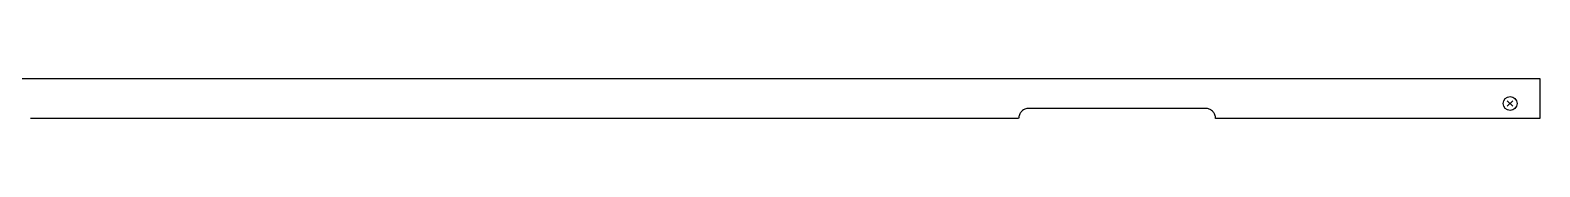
# Model space of a CAD drawing. Extents: x 0 to 2806, y -20 to 20.
# Drawn here: x 1283 to 2806, y -20 to 20 of the extents above; entities that cross this region are included whole.
import ezdxf

# ---------------------------------------------------------------- set-up
doc = ezdxf.new("R2010")
doc.units = 0
doc.header["$LTSCALE"] = 10
doc.layers.add('SCHRAUBEN', color=7, linetype='CONTINUOUS')
doc.layers.add('TEILE', color=7, linetype='CONTINUOUS')

msp = doc.modelspace()

# ---------------------------------------------------------------- linework, layer by layer
at = {"layer": 'SCHRAUBEN', "color": 6}
for p, q in [((2778.798828, -2.200097), (2773.19873, -7.800097)), ((2773.19873, -2.200097), (2778.798828, -7.800097))]:
    msp.add_line(p, q, dxfattribs=at)
at = {"layer": 'SCHRAUBEN', "color": 2}
msp.add_circle((2775.998779, -5.000096), 7.000244, dxfattribs=at)
at = {"layer": 'TEILE', "color": 2}
for p, q in [((0.000115, 19.999996), (2805.999756, 19.999996)), ((2805.999756, 19.999996), (2805.999756, -19.999998)), ((2281.880859, -14.735722), (2281.431396, -15.542652)), ((2282.402832, -13.973703), (2281.880859, -14.735722)), ((2282.99292, -13.263098), (2282.402832, -13.973703)), ((2283.645996, -12.609969), (2282.99292, -13.263098)), ((2284.356689, -12.019888), (2283.645996, -12.609969)), ((2285.118652, -11.49789), (2284.356689, -12.019888)), ((2285.925537, -11.048426), (2285.118652, -11.49789)), ((2286.770508, -10.675333), (2285.925537, -11.048426)), ((2287.64624, -10.381793), (2286.770508, -10.675333)), ((2288.54541, -10.170309), (2287.64624, -10.381793)), ((2289.460205, -10.042687), (2288.54541, -10.170309)), ((2290.383057, -10.000023), (2289.460205, -10.042687)), ((2469.003418, -10.000023), (2290.383057, -10.000023)), ((2469.926025, -10.042705), (2469.003418, -9.999982)), ((2469.003418, -9.999982), (2469.003418, -10.000023)), ((2470.84082, -10.170372), (2469.926025, -10.042705)), ((2471.739746, -10.38189), (2470.84082, -10.170372)), ((2472.615723, -10.675459), (2471.739746, -10.38189)), ((2473.460449, -11.048573), (2472.615723, -10.675459)), ((2474.267334, -11.498047), (2473.460449, -11.048573)), ((2475.029541, -12.02005), (2474.267334, -11.498047)), ((2475.73999, -12.610129), (2475.029541, -12.02005)), ((2476.393066, -13.263249), (2475.73999, -12.610129)), ((2476.983154, -13.973842), (2476.393066, -13.263249)), ((2477.505127, -14.735843), (2476.983154, -13.973842)), ((2477.95459, -15.542753), (2477.505127, -14.735843)), ((2280.383057, -19.999998), (1283.853516, -19.999998)), ((2280.425781, -19.077324), (2280.383057, -20)), ((2280.383057, -20), (2280.383057, -19.999998)), ((2280.553223, -18.162519), (2280.425781, -19.077324)), ((2280.764648, -17.263391), (2280.553223, -18.162519)), ((2281.05835, -16.387611), (2280.764648, -17.263391)), ((2281.431396, -15.542652), (2281.05835, -16.387611)), ((2478.327881, -16.38769), (2477.95459, -15.542753)), ((2478.621338, -17.263447), (2478.327881, -16.38769)), ((2478.832764, -18.162552), (2478.621338, -17.263447)), ((2478.960449, -19.077337), (2478.832764, -18.162552)), ((2479.003418, -19.999998), (2478.960449, -19.077337)), ((2805.999756, -19.999998), (2479.003418, -19.999998))]:
    msp.add_line(p, q, dxfattribs=at)

doc.saveas('drawing.dxf')
